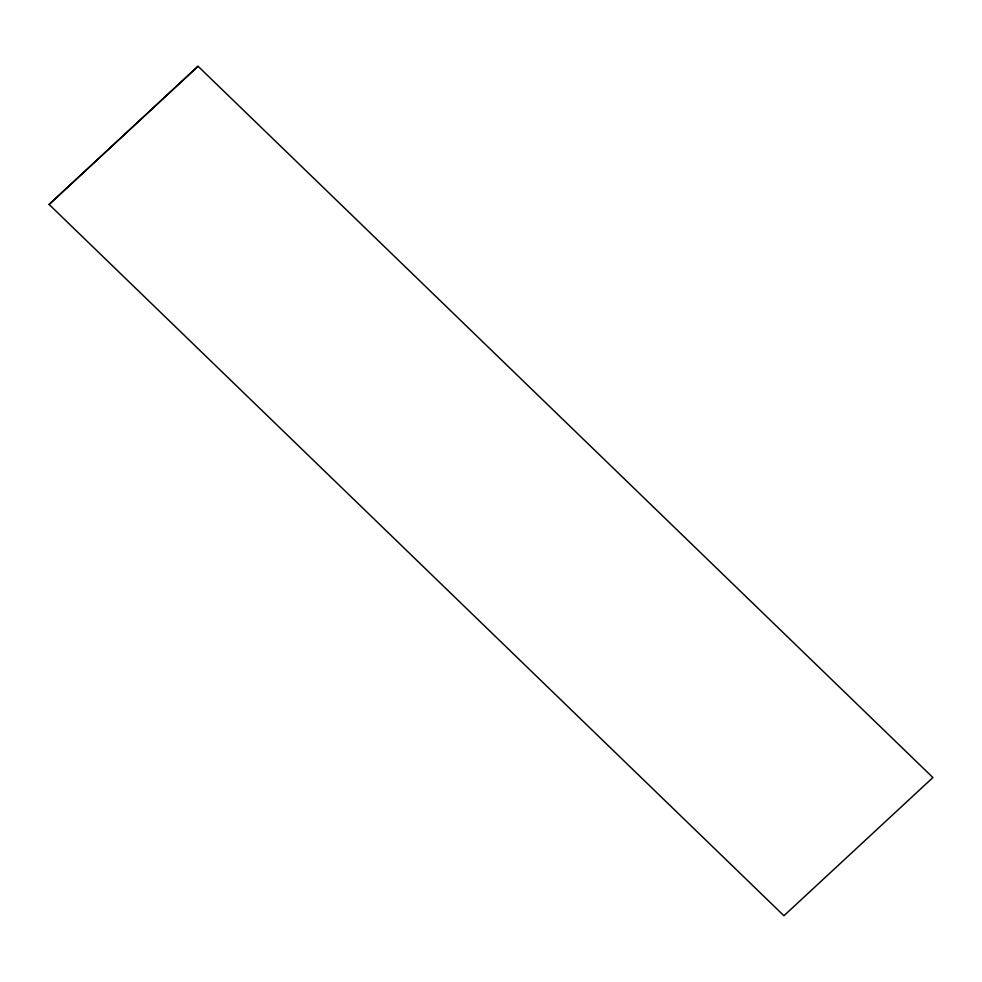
<?xml version="1.0" encoding="UTF-8"?>
<svg xmlns="http://www.w3.org/2000/svg" width="982" height="982" viewBox="0 0 982 982"><rect width="100%" height="100%" fill="white"/><g stroke="black" fill="none" stroke-linecap="round" stroke-linejoin="round"><path stroke-width="1.47" d="M49.1 204.452L198.057 66.26L932.9 777.548L783.943 915.74L49.1 204.452L198.057 66.26"/></g></svg>
